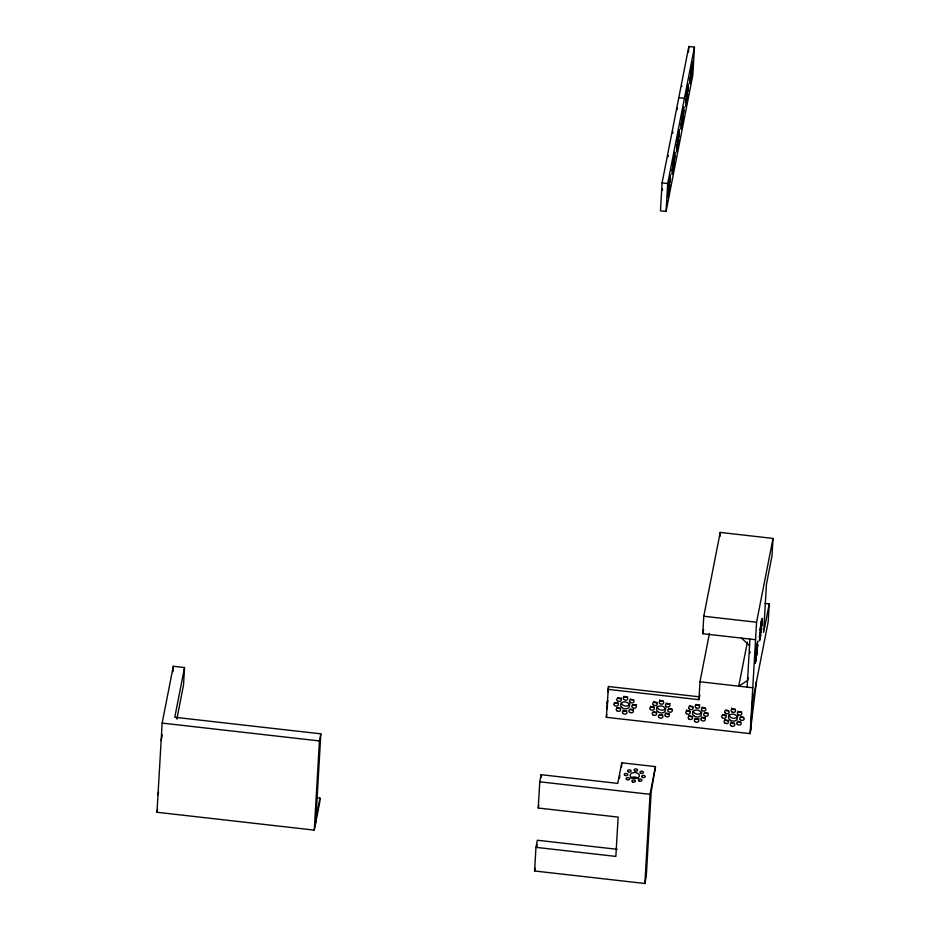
<?xml version="1.0" encoding="UTF-8"?>
<svg xmlns="http://www.w3.org/2000/svg" width="930" height="930" viewBox="0 0 930 930"><rect width="100%" height="100%" fill="white"/><g stroke="black" fill="none" stroke-linecap="round" stroke-linejoin="round"><path stroke-width="1.4" d="M682.015 86.165L681.841 85.839M317.142 797.789L319.955 798.114L319.699 802.416L314.27 830.118L156.984 812.262L162.157 723.087L173.306 666.264L184.535 667.542L183.524 685.015L176.84 719.111M172.992 671.634L173.306 666.264M314.27 830.118L319.443 740.943L320.838 733.84L174.782 717.263L184.535 667.542M315.654 823.015L320.838 733.84M535.959 847.346L615.858 856.414L618.136 817.098L538.238 808.031L539.76 781.805L541.155 774.702L617.741 783.397L621.786 762.798L655.487 766.622L651.186 791.651L646.269 876.397L644.874 883.5L534.587 870.98L535.959 847.346L537.354 840.243L617.253 849.311M536.947 847.195L537.11 844.405M540.993 777.457L541.155 774.702M756.474 681.527L750.115 733.631L606.302 717.309L608.487 686.514L699.488 696.837M607.185 708.881L607.674 700.488L607.116 703.336M608.162 692.106L608.487 686.514M621.531 767.215L621.786 762.798M662.079 182.885L660.451 210.843L666.066 211.482L692.827 75.097L694.454 47.139L688.828 46.5L662.079 182.885L667.694 183.524L694.454 47.139M666.066 211.482L667.694 183.524M688.502 52.092L688.828 46.5M644.874 883.5L650.058 794.325L655.487 766.622M607.929 689.351L698.93 699.686L699.965 681.771L709.451 633.47M755.567 639.712L702.755 633.714L703.778 616.241L720.215 532.425L773.016 538.424L772.005 555.896L766.436 584.307L763.646 632.365L769.215 603.942L765.006 603.465M719.983 536.459L720.215 532.425M747.15 687.131L749.94 639.073M750.115 733.631L756.578 622.24L773.016 538.424M750.673 730.794L752.289 702.836M769.215 603.942L768.18 621.856L751.731 705.672M668.275 194.172L668.31 192.859L667.763 197.334L668.972 190.882L668.438 195.37L668.461 194.044M669.763 178.223L669.786 176.909L669.251 181.385L670.46 174.933L669.96 179.397L669.937 178.095M750.033 651.732L750.057 653.034M668.112 156.693L668.228 155.543M686.119 103.253L685.643 106.392L686.817 99.963L686.305 103.125M757.043 644.467L756.532 647.629L757.741 641.177L757.229 644.327M672.623 133.409L672.843 131.723M682.236 117.482L681.957 122.423L683.259 116.622L682.725 121.109L682.864 118.633M682.109 117.25L682.26 114.774L681.713 119.261L683.027 113.46L682.736 118.401M662.323 190.371L662.602 188.953M677.226 109.508L677.505 108.089M161.146 740.559L162.262 734.874M157.995 794.79L158.553 791.953M156.984 812.262L157.542 809.426M315.909 818.714L319.955 798.114M538.238 808.031L538.796 805.182M534.587 870.98L535.145 868.143M606.302 717.309L606.86 714.473M619.368 778.212L619.915 775.457M702.755 633.714L703.592 629.459M698.93 699.686L699.837 695.07M747.371 642.13L738.734 686.177L747.534 680.574L748.092 677.738M678.795 97.638L684.41 98.278M703.778 616.241L756.578 622.24M699.965 681.771L752.777 687.77M162.157 723.087L319.443 740.943M539.76 781.805L650.058 794.325M741.524 638.12L749.568 645.629M630.761 778.026A4.685 2.976 3.3 0 1 638.189 778.247M735.432 709.206A2.267 1.744 11.1 0 1 731.712 707.986M699.046 718.774A2.267 1.744 11.1 0 1 695.152 718.332M618.183 702.929A2.267 1.744 11.1 0 1 614.997 702.569M738.002 715.286A4.534 3.488 11.1 0 1 733.305 718.274A4.534 3.488 11.1 0 1 729.015 714.263M626.762 710.938A2.267 1.744 11.1 0 1 623.251 710.171M705.231 708.114A2.267 1.744 11.1 0 1 702.197 707.125M708.056 713.124A2.267 1.744 11.1 0 1 704.545 712.368M728.469 710.753A2.267 1.744 11.1 0 1 725.772 710.171M665.892 708.009A4.534 3.488 11.1 0 1 660.812 710.009A4.534 3.488 11.1 0 1 657.103 706.103M663.52 701.034A2.267 1.744 11.1 0 1 659.812 699.825M728.376 720.413A2.267 1.744 11.1 0 1 724.865 719.646M633.609 709.288A2.267 1.744 11.1 0 1 630.063 709.253M636.538 704.649A2.267 1.744 11.1 0 1 632.981 704.603M669.182 713.694A2.267 1.744 11.1 0 1 665.671 712.926M620.519 708.172A2.267 1.744 11.1 0 1 617.009 707.404M670.135 703.487A2.267 1.744 11.1 0 1 666.252 703.045M657.045 702.359A2.267 1.744 11.1 0 1 653.534 701.604M734.619 723.18A2.267 1.744 11.1 0 1 730.899 721.971M662.718 715.019A2.267 1.744 11.1 0 1 659.533 714.659M656.859 711.927A2.267 1.744 11.1 0 1 653.302 711.892M740.606 722.075A2.267 1.744 11.1 0 1 737.571 721.087M690.083 711.09A2.267 1.744 11.1 0 1 686.363 709.881M705.521 717.448A2.267 1.744 11.1 0 1 701.627 717.007M627.576 696.954A2.267 1.744 11.1 0 1 624.053 696.198M701.836 712.089A4.534 3.488 11.1 0 1 697.349 714.194A4.534 3.488 11.1 0 1 693.164 711.101M621.473 697.965A2.267 1.744 11.1 0 1 617.915 697.919M693.001 706.44A2.267 1.744 11.1 0 1 689.49 705.684M654.127 707.009A2.267 1.744 11.1 0 1 650.616 706.242M699.848 704.801A2.267 1.744 11.1 0 1 695.966 704.359M629.936 703.929A4.534 3.488 11.1 0 1 625.448 706.021A4.534 3.488 11.1 0 1 621.252 702.941M692.432 716.333A2.267 1.744 11.1 0 1 688.909 715.565M726.039 715.17A2.267 1.744 11.1 0 1 722.854 714.81M672.111 709.044A2.267 1.744 11.1 0 1 668.589 708.288M743.523 717.437A2.267 1.744 11.1 0 1 740.501 716.449M633.807 699.72A2.267 1.744 11.1 0 1 630.296 698.965M741.663 711.973A2.267 1.744 11.1 0 1 738.153 711.206M667.717 193.242L667.728 194.056L668.263 189.581L667.717 193.242M668.333 186.628L668.345 187.453L668.879 182.966L668.333 186.628M668.554 188.976L668.577 190.615L669.647 181.652L668.554 188.976M669.333 188.476L669.344 189.302L669.879 184.814L669.333 188.476M669.949 181.873L669.96 182.687L670.495 178.211L669.949 181.873M672.216 173.782C672.448 177.235 673.332 163.134 672.216 173.782M672.181 170.504L672.192 171.329L672.727 166.842L672.181 170.504M672.785 163.901C673.018 167.354 673.901 153.252 672.785 163.901M672.89 171.818L672.902 172.631L673.436 168.156L672.89 171.818M673.018 166.249L673.029 167.888L674.111 158.925L673.018 166.249M673.692 157.833L673.704 158.658L674.25 154.171L673.692 157.833M673.797 165.749L673.808 166.563L674.343 162.087L673.797 165.749M674.366 155.868L674.378 156.682L674.913 152.206L674.366 155.868M674.401 159.146L674.413 159.96L674.959 155.484L674.401 159.146M676.633 147.777L676.645 148.602L677.18 144.115L676.633 147.777M676.68 151.055L676.691 151.869L677.226 147.393L676.68 151.055M677.249 141.174L677.261 141.988L677.796 137.512L677.249 141.174M677.47 143.511L677.493 145.15L678.563 136.198L677.47 143.511M677.342 149.079L677.354 149.904L677.889 145.429L677.342 149.079M678.156 135.106L678.168 135.919L678.668 131.456L678.156 135.106M678.249 143.022L678.261 143.836L678.795 139.361L678.249 143.022M678.83 133.13L678.842 133.955L679.377 129.468L678.83 133.13M678.865 136.408L678.877 137.233L679.377 132.769L678.865 136.408M681.097 125.05L681.109 125.864L681.644 121.388L681.097 125.05M681.132 128.328L681.144 129.142L681.678 124.666L681.132 128.328M681.806 126.352L681.818 127.178L682.353 122.69L681.806 126.352M682.62 112.379L682.632 113.193L683.166 108.717L682.62 112.379M683.283 110.403L683.294 111.228L683.829 106.741L683.283 110.403M683.329 113.681L683.341 114.506L683.875 110.019L683.329 113.681M685.55 102.312L685.561 103.137L686.108 98.65L685.55 102.312M686.166 95.709L686.177 96.534L686.712 92.047L686.166 95.709M686.387 98.057L686.41 99.696L687.491 90.733L686.387 98.057M687.072 89.64L687.084 90.466L687.619 85.978L687.072 89.64M687.177 97.557L687.177 98.382L687.723 93.895L687.177 97.557M687.747 87.676L687.758 88.49L688.293 84.014L687.747 87.676M687.782 90.954L687.793 91.768L688.328 87.292L687.782 90.954M690.014 79.585L690.025 80.41L690.56 75.923L690.014 79.585M690.06 82.863L690.06 83.688L690.606 79.201L690.06 82.863M690.63 72.982L690.641 73.796L691.176 69.32L690.63 72.982M690.851 75.318L690.874 76.958L691.943 68.006L690.851 75.318M690.723 80.898L690.734 81.712L691.269 77.237L690.723 80.898M691.536 66.914L691.548 67.727L692.083 63.252L691.536 66.914M691.629 74.83L691.641 75.644L692.176 71.168L691.629 74.83M692.211 64.937L692.211 65.763L692.757 61.287L692.211 64.937M692.246 68.216L692.257 69.041L692.792 64.565L692.246 68.216M755.009 659.475L755.009 660.3L755.555 655.813L755.009 659.475M755.044 662.753C755.276 666.206 756.16 652.104 755.044 662.753M755.613 652.872C755.846 656.324 756.729 642.223 755.613 652.872M755.718 660.788L755.718 661.602L756.264 657.126L755.718 660.788M755.834 655.22L755.858 656.859L756.939 647.896L755.834 655.22M756.625 654.72L756.625 655.534L757.171 651.058L756.625 654.72M757.229 648.117L757.241 648.931L757.776 644.455L757.229 648.117M759.461 636.748L759.473 637.562L760.008 633.086L759.461 636.748M759.508 640.026L759.508 640.84L760.054 636.364L759.508 640.026M760.077 630.145L760.089 630.959L760.624 626.483L760.077 630.145M760.17 638.05L760.182 638.875L760.717 634.388L760.17 638.05M760.298 632.481L760.322 634.121L761.391 625.158L760.298 632.481M760.984 624.077L760.996 624.89L761.484 620.426L760.984 624.077M761.077 631.993L761.089 632.807L761.624 628.331L761.077 631.993M761.693 625.379L761.705 626.204L762.205 621.74L761.693 625.379M761.658 622.1L761.658 622.926L762.205 618.438L761.658 622.1M640.619 773.179A1.755 1.116 3.3 0 0 643.421 772.528A1.755 1.116 3.3 0 0 640.991 771.272A1.755 1.116 3.3 0 0 640.619 773.179M642.398 777.364A1.755 1.116 3.3 0 0 645.199 776.713A1.755 1.116 3.3 0 0 642.781 775.457A1.755 1.116 3.3 0 0 642.398 777.364M628.308 771.784A1.755 1.116 3.3 0 0 631.098 771.133A1.755 1.116 3.3 0 0 628.68 769.877A1.755 1.116 3.3 0 0 628.308 771.784M634.772 770.877A1.755 1.116 3.3 0 0 637.573 770.214A1.755 1.116 3.3 0 0 635.155 768.959A1.755 1.116 3.3 0 0 634.772 770.877M631.935 777.806A4.685 2.976 3.3 0 0 639.398 776.05A4.685 2.976 3.3 0 0 632.935 772.714A4.685 2.976 3.3 0 0 631.935 777.806M624.995 775.388A1.755 1.116 3.3 0 0 627.785 774.737A1.755 1.116 3.3 0 0 625.367 773.481A1.755 1.116 3.3 0 0 624.995 775.388M626.774 779.573A1.755 1.116 3.3 0 0 629.575 778.91A1.755 1.116 3.3 0 0 627.146 777.666A1.755 1.116 3.3 0 0 626.774 779.573M632.621 781.886A1.755 1.116 3.3 0 0 635.411 781.223A1.755 1.116 3.3 0 0 632.993 779.979A1.755 1.116 3.3 0 0 632.621 781.886M639.084 780.967A1.755 1.116 3.3 0 0 641.886 780.317A1.755 1.116 3.3 0 0 639.468 779.061A1.755 1.116 3.3 0 0 639.084 780.967M665.45 716.17A2.267 1.744 11.1 0 0 669.251 715.821A2.267 1.744 11.1 0 0 666.624 713.368A2.267 1.744 11.1 0 0 665.45 716.17M652.744 714.728A2.267 1.744 11.1 0 0 656.545 714.368A2.267 1.744 11.1 0 0 653.918 711.915A2.267 1.744 11.1 0 0 652.744 714.728M668.368 711.531A2.267 1.744 11.1 0 0 672.181 711.171A2.267 1.744 11.1 0 0 669.554 708.718A2.267 1.744 11.1 0 0 668.368 711.531M731.689 711.683A2.267 1.744 11.1 0 0 735.502 711.322A2.267 1.744 11.1 0 0 732.863 708.869A2.267 1.744 11.1 0 0 731.689 711.683M725.214 713.008A2.267 1.744 11.1 0 0 729.027 712.647A2.267 1.744 11.1 0 0 726.4 710.195A2.267 1.744 11.1 0 0 725.214 713.008M701.976 710.369A2.267 1.744 11.1 0 0 705.777 710.009A2.267 1.744 11.1 0 0 703.15 707.556A2.267 1.744 11.1 0 0 701.976 710.369M724.644 722.889A2.267 1.744 11.1 0 0 728.446 722.54A2.267 1.744 11.1 0 0 725.819 720.087A2.267 1.744 11.1 0 0 724.644 722.889M629.505 712.089A2.267 1.744 11.1 0 0 633.307 711.729A2.267 1.744 11.1 0 0 630.68 709.276A2.267 1.744 11.1 0 0 629.505 712.089M694.931 721.575A2.267 1.744 11.1 0 0 698.732 721.227A2.267 1.744 11.1 0 0 696.105 718.774A2.267 1.744 11.1 0 0 694.931 721.575M614.439 705.405A2.267 1.744 11.1 0 0 618.252 705.045A2.267 1.744 11.1 0 0 615.625 702.592A2.267 1.744 11.1 0 0 614.439 705.405M659.788 703.522A2.267 1.744 11.1 0 0 663.59 703.161A2.267 1.744 11.1 0 0 660.963 700.709A2.267 1.744 11.1 0 0 659.788 703.522M657.719 711.566A4.534 3.488 11.1 0 0 665.334 710.846A4.534 3.488 11.1 0 0 660.079 705.94A4.534 3.488 11.1 0 0 657.719 711.566M729.632 719.727A4.534 3.488 11.1 0 0 737.234 719.018A4.534 3.488 11.1 0 0 731.98 714.112A4.534 3.488 11.1 0 0 729.632 719.727M737.351 724.331A2.267 1.744 11.1 0 0 741.163 723.982A2.267 1.744 11.1 0 0 738.536 721.529A2.267 1.744 11.1 0 0 737.351 724.331M623.03 713.415A2.267 1.744 11.1 0 0 626.832 713.054A2.267 1.744 11.1 0 0 624.204 710.613A2.267 1.744 11.1 0 0 623.03 713.415M693.675 715.647A4.534 3.488 11.1 0 0 701.278 714.926A4.534 3.488 11.1 0 0 696.024 710.032A4.534 3.488 11.1 0 0 693.675 715.647M730.875 725.656A2.267 1.744 11.1 0 0 734.688 725.307A2.267 1.744 11.1 0 0 732.061 722.854A2.267 1.744 11.1 0 0 730.875 725.656M704.324 715.612A2.267 1.744 11.1 0 0 708.125 715.251A2.267 1.744 11.1 0 0 705.498 712.798A2.267 1.744 11.1 0 0 704.324 715.612M737.932 714.449A2.267 1.744 11.1 0 0 741.733 714.089A2.267 1.744 11.1 0 0 739.106 711.636A2.267 1.744 11.1 0 0 737.932 714.449M650.396 709.485A2.267 1.744 11.1 0 0 654.197 709.137A2.267 1.744 11.1 0 0 651.57 706.684A2.267 1.744 11.1 0 0 650.396 709.485M689.269 708.927A2.267 1.744 11.1 0 0 693.071 708.567A2.267 1.744 11.1 0 0 690.444 706.114A2.267 1.744 11.1 0 0 689.269 708.927M722.296 717.646A2.267 1.744 11.1 0 0 726.098 717.297A2.267 1.744 11.1 0 0 723.47 714.845A2.267 1.744 11.1 0 0 722.296 717.646M658.975 717.495A2.267 1.744 11.1 0 0 662.788 717.146A2.267 1.744 11.1 0 0 660.161 714.693A2.267 1.744 11.1 0 0 658.975 717.495M632.423 707.451A2.267 1.744 11.1 0 0 636.225 707.091A2.267 1.744 11.1 0 0 633.597 704.638A2.267 1.744 11.1 0 0 632.423 707.451M621.775 707.486A4.534 3.488 11.1 0 0 629.378 706.765A4.534 3.488 11.1 0 0 624.123 701.859A4.534 3.488 11.1 0 0 621.775 707.486M666.031 706.288A2.267 1.744 11.1 0 0 669.833 705.928A2.267 1.744 11.1 0 0 667.205 703.475A2.267 1.744 11.1 0 0 666.031 706.288M616.788 710.648A2.267 1.744 11.1 0 0 620.589 710.288A2.267 1.744 11.1 0 0 617.962 707.835A2.267 1.744 11.1 0 0 616.788 710.648M695.745 707.602A2.267 1.744 11.1 0 0 699.546 707.242A2.267 1.744 11.1 0 0 696.919 704.789A2.267 1.744 11.1 0 0 695.745 707.602M653.313 704.847A2.267 1.744 11.1 0 0 657.115 704.487A2.267 1.744 11.1 0 0 654.488 702.034A2.267 1.744 11.1 0 0 653.313 704.847M701.406 720.25A2.267 1.744 11.1 0 0 705.207 719.901A2.267 1.744 11.1 0 0 702.58 717.448A2.267 1.744 11.1 0 0 701.406 720.25M686.352 713.566A2.267 1.744 11.1 0 0 690.153 713.217A2.267 1.744 11.1 0 0 687.526 710.764A2.267 1.744 11.1 0 0 686.352 713.566M617.369 700.767A2.267 1.744 11.1 0 0 621.17 700.406A2.267 1.744 11.1 0 0 618.543 697.953A2.267 1.744 11.1 0 0 617.369 700.767M623.832 699.441A2.267 1.744 11.1 0 0 627.645 699.081A2.267 1.744 11.1 0 0 625.018 696.628A2.267 1.744 11.1 0 0 623.832 699.441M630.075 702.208A2.267 1.744 11.1 0 0 633.876 701.848A2.267 1.744 11.1 0 0 631.249 699.395A2.267 1.744 11.1 0 0 630.075 702.208M740.28 719.692A2.267 1.744 11.1 0 0 744.081 719.332A2.267 1.744 11.1 0 0 741.454 716.879A2.267 1.744 11.1 0 0 740.28 719.692M688.688 718.809A2.267 1.744 11.1 0 0 692.501 718.448A2.267 1.744 11.1 0 0 689.874 716.007A2.267 1.744 11.1 0 0 688.688 718.809"/></g></svg>
